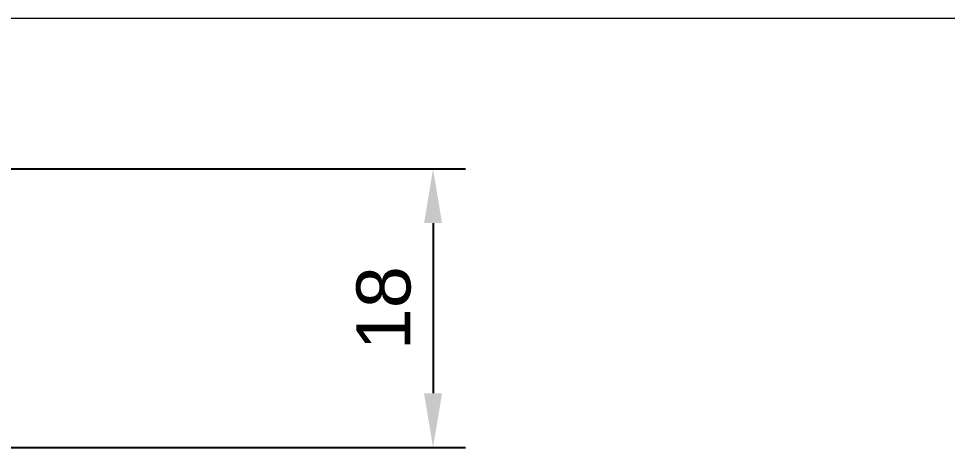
# Model space of a CAD drawing. Header units: millimetres. Extents: x 0 to 297, y 0 to 210.
# Drawn here: x 171.4 to 231.5, y 172.3 to 200 of the extents above; entities that cross this region are included whole.
import ezdxf

# ---------------------------------------------------------------- set-up
doc = ezdxf.new("R2010")
doc.units = ezdxf.units.MM
doc.header["$LTSCALE"] = 0.75
doc.layers.add('BORDER', color=7, linetype='Continuous', lineweight=13)
doc.layers.add('FD_Dimensions', color=7, linetype='Continuous', lineweight=13)
doc.styles.get("Standard").update_dxf_attribs({"font": 'arial.ttf'})
doc.dimstyles.new('Dim-ISO-25', dxfattribs={"dimtxt": 3.5, "dimasz": 3.5, "dimexe": 2.1, "dimexo": 2.1, "dimgap": 1.4, "dimtad": 1, "dimzin": 12, "dimdsep": 46, "dimtxsty": 'Standard', "dimcen": 0, "dimazin": 3, "dimtp": 0.1, "dimtm": 0.1, "dimtfac": 0.714286, "dimtmove": 0, "dimatfit": 3, "dimfxl": 1, "dimtzin": 12, "dimarcsym": 0})

# ---------------------------------------------------------------- blocks, each defined once
blk = doc.blocks.new('*D10')
at = {"layer": 'Defpoints', "color": 0, "transparency": 16777216}
for p in [(166.730614, 190.276811), (166.730614, 172.276811), (198.230614, 172.276811)]:
    blk.add_point(p, dxfattribs=at)
at = {"layer": 'FD_Dimensions', "color": 0, "lineweight": -2, "transparency": 16777216}
for p, q in [((168.830614, 190.276811), (200.330614, 190.276811)), ((198.230614, 186.776811), (198.230614, 175.776811)), ((168.830614, 172.276811), (200.330614, 172.276811))]:
    blk.add_line(p, q, dxfattribs=at)
at = {"layer": 'FD_Dimensions', "color": 0, "transparency": 16777216}
for points in [[(197.64728, 186.776811), (198.813947, 186.776811), (198.230614, 190.276811)], [(197.64728, 175.776811), (198.813947, 175.776811), (198.230614, 172.276811)]]:
    blk.add_solid(points, dxfattribs=at)
at = {"layer": 'FD_Dimensions', "color": 0, "transparency": 16777216, "insert": (195.043608, 181.276811), "char_height": 3.5, "attachment_point": 5, "rotation": 90}
blk.add_mtext('18', dxfattribs=at)
blk = doc.blocks.new('ISO_A4(L)_SHEET')
at = {"layer": 'BORDER'}
blk.add_line((287, 200), (20, 200), dxfattribs=at)

msp = doc.modelspace()

# ---------------------------------------------------------------- block references
at = {"layer": 'BORDER'}
msp.add_blockref('ISO_A4(L)_SHEET', (0, 0), dxfattribs=at)

# ---------------------------------------------------------------- dimensions: what is measured, and where the dimension line sits
at = {"layer": 'FD_Dimensions'}
dim = msp.add_aligned_dim(p1=(166.731, 190.277), p2=(166.731, 172.277), distance=31.5, dimstyle='Dim-ISO-25', override={"dimlfac": 1, "dimclrd": 0, "dimclre": 0}, dxfattribs=at)
dim.commit()
dim.dimension.update_dxf_attribs({"geometry": '*D10', "text_midpoint": (195.044, 181.277)})

doc.saveas('drawing.dxf')
